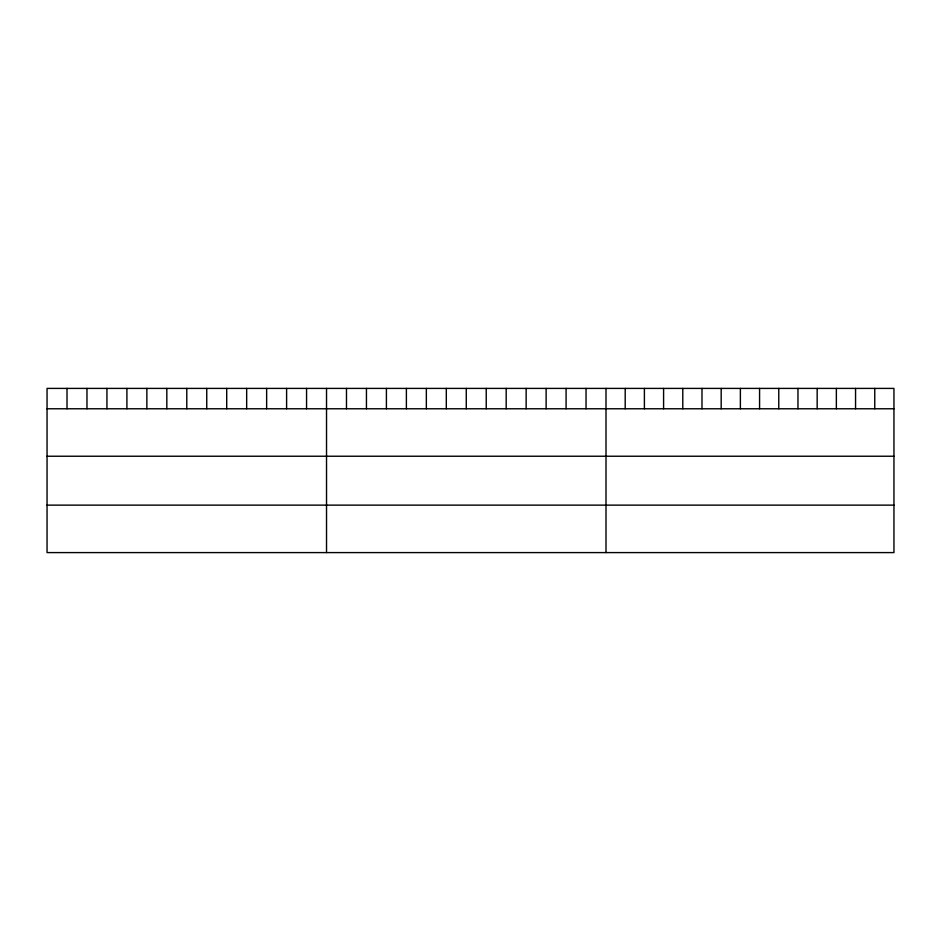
<?xml version="1.0" encoding="UTF-8"?>
<svg xmlns="http://www.w3.org/2000/svg" width="941" height="941" viewBox="0 0 941 941"><rect width="100%" height="100%" fill="white"/><g stroke="black" fill="none" stroke-linecap="round" stroke-linejoin="round"><path stroke-width="1.41" d="M893.95 408.77L893.95 552.59L47.05 552.59L47.05 388.41L893.95 388.41L893.95 408.77L47.05 408.77M47.05 456.232L893.95 456.232M47.05 505.129L893.95 505.129M874.754 388.41L874.754 408.77M855.557 388.41L855.557 408.77M836.361 388.41L836.361 408.77M817.164 388.41L817.164 408.77M797.968 388.41L797.968 408.77M778.772 388.41L778.772 408.77M759.575 388.41L759.575 408.77M740.379 388.41L740.379 408.77M721.182 388.41L721.182 408.77M701.986 388.41L701.986 408.77M682.79 388.41L682.79 408.77M663.593 388.41L663.593 408.77M644.397 388.41L644.397 408.77M625.2 388.41L625.2 408.77M606.004 388.41L606.004 552.59M586.043 388.41L586.043 408.77M566.082 388.41L566.082 408.77M546.121 388.41L546.121 408.77M526.148 388.41L526.148 408.77M506.187 388.41L506.187 408.77M486.226 388.41L486.226 408.77M466.265 388.41L466.265 408.77M446.305 388.41L446.305 408.77M426.344 388.41L426.344 408.77M406.383 388.41L406.383 408.77M386.41 388.41L386.41 408.77M366.449 388.41L366.449 408.77M346.488 388.41L346.488 408.77M326.527 388.41L326.527 552.59M306.566 388.41L306.566 408.77M286.605 388.41L286.605 408.77M266.644 388.41L266.644 408.77M246.671 388.41L246.671 408.77M226.71 388.41L226.71 408.77M206.749 388.41L206.749 408.77M186.789 388.41L186.789 408.77M166.828 388.41L166.828 408.77M146.867 388.41L146.867 408.77M126.906 388.41L126.906 408.77M106.933 388.41L106.933 408.77M86.972 388.41L86.972 408.77M67.011 388.41L67.011 408.77"/></g></svg>
